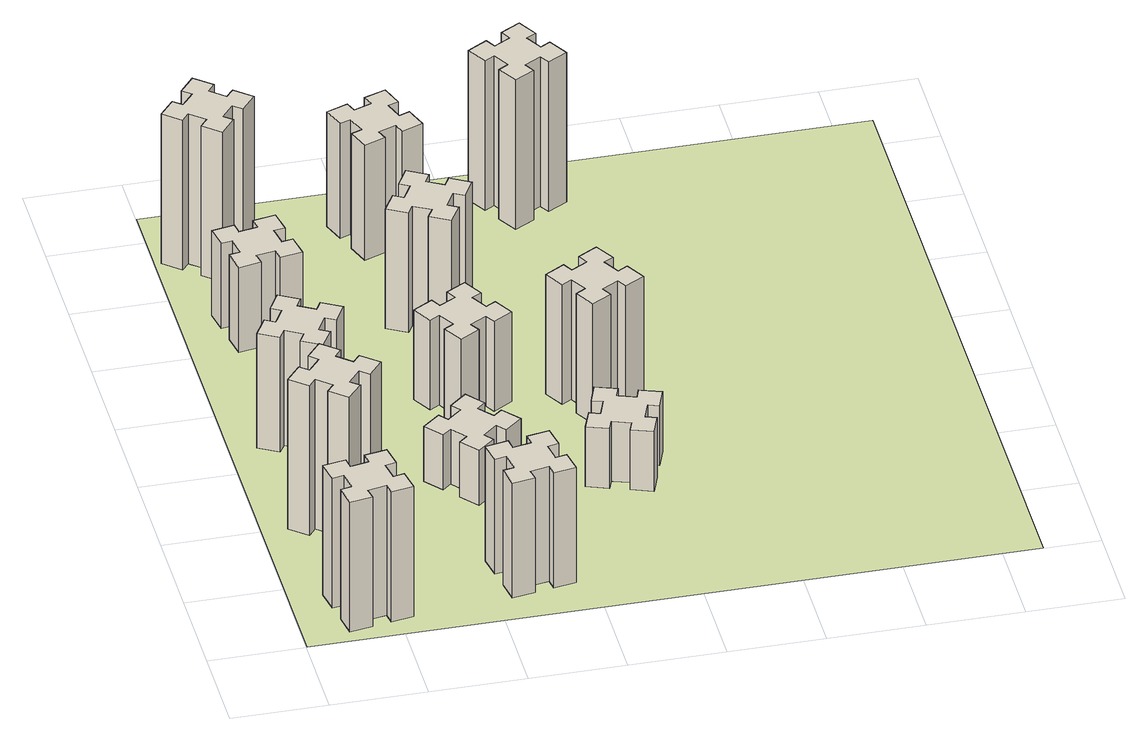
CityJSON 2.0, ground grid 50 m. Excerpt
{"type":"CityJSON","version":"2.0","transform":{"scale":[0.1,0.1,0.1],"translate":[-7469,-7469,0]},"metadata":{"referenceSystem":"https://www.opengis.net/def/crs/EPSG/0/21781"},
"CityObjects":{
"building1":{"type":"Building","attributes":{"class":"1000","function":"1000","usage":"1000","yearOfConstruction":2016,"roofType":"1000","measuredHeight":78,"storeysAboveGround":30,"storeysBelowGround":0},"geometry":[{"type":"Solid","lod":"1","boundaries":[[[[0,1,2,3,4,5,6,7,8,9,10,11,12,13,14,15,16,17,18,19]],[[17,16,20,21]],[[16,15,22,20]],[[15,14,23,22]],[[14,13,24,23]],[[13,12,25,24]],[[12,11,26,25]],[[11,10,27,26]],[[10,9,28,27]],[[9,8,29,28]],[[8,7,30,29]],[[7,6,31,30]],[[6,5,32,31]],[[5,4,33,32]],[[4,3,34,33]],[[3,2,35,34]],[[2,1,36,35]],[[1,0,37,36]],[[0,19,38,37]],[[19,18,39,38]],[[18,17,21,39]],[[24,25,26,27,28,29,30,31,32,33,34,35,36,37,38,39,21,20,22,23]]]]}]},
"building2":{"type":"Building","attributes":{"class":"1000","function":"1000","usage":"1000","yearOfConstruction":2016,"roofType":"1000","measuredHeight":90,"storeysAboveGround":30,"storeysBelowGround":0},"geometry":[{"type":"Solid","lod":"1","boundaries":[[[[40,41,42,43,44,45,46,47,48,49,50,51,52,53,54,55,56,57,58,59]],[[57,56,60,61]],[[56,55,62,60]],[[55,54,63,62]],[[54,53,64,63]],[[53,52,65,64]],[[52,51,66,65]],[[51,50,67,66]],[[50,49,68,67]],[[49,48,69,68]],[[48,47,70,69]],[[47,46,71,70]],[[46,45,72,71]],[[45,44,73,72]],[[44,43,74,73]],[[43,42,75,74]],[[42,41,76,75]],[[41,40,77,76]],[[40,59,78,77]],[[59,58,79,78]],[[58,57,61,79]],[[64,65,66,67,68,69,70,71,72,73,74,75,76,77,78,79,61,60,62,63]]]]}]},
"building3":{"type":"Building","attributes":{"class":"1000","function":"1000","usage":"1000","yearOfConstruction":2016,"roofType":"1000","measuredHeight":69,"storeysAboveGround":30,"storeysBelowGround":0},"geometry":[{"type":"Solid","lod":"1","boundaries":[[[[80,81,82,83,84,85,86,87,88,89,90,91,92,93,94,95,96,97,98,99]],[[97,96,100,101]],[[96,95,102,100]],[[95,94,103,102]],[[94,93,104,103]],[[93,92,105,104]],[[92,91,106,105]],[[91,90,107,106]],[[90,89,108,107]],[[89,88,109,108]],[[88,87,110,109]],[[87,86,111,110]],[[86,85,112,111]],[[85,84,113,112]],[[84,83,114,113]],[[83,82,115,114]],[[82,81,116,115]],[[81,80,117,116]],[[80,99,118,117]],[[99,98,119,118]],[[98,97,101,119]],[[104,105,106,107,108,109,110,111,112,113,114,115,116,117,118,119,101,100,102,103]]]]}]},
"building4":{"type":"Building","attributes":{"class":"1000","function":"1000","usage":"1000","yearOfConstruction":2016,"roofType":"1000","measuredHeight":51,"storeysAboveGround":30,"storeysBelowGround":0},"geometry":[{"type":"Solid","lod":"1","boundaries":[[[[120,121,122,123,124,125,126,127,128,129,130,131,132,133,134,135,136,137,138,139]],[[137,136,140,141]],[[136,135,142,140]],[[135,134,143,142]],[[134,133,144,143]],[[133,132,145,144]],[[132,131,146,145]],[[131,130,147,146]],[[130,129,148,147]],[[129,128,149,148]],[[128,127,150,149]],[[127,126,151,150]],[[126,125,152,151]],[[125,124,153,152]],[[124,123,154,153]],[[123,122,155,154]],[[122,121,156,155]],[[121,120,157,156]],[[120,139,158,157]],[[139,138,159,158]],[[138,137,141,159]],[[144,145,146,147,148,149,150,151,152,153,154,155,156,157,158,159,141,140,142,143]]]]}]},
"building5":{"type":"Building","attributes":{"class":"1000","function":"1000","usage":"1000","yearOfConstruction":2016,"roofType":"1000","measuredHeight":90,"storeysAboveGround":30,"storeysBelowGround":0},"geometry":[{"type":"Solid","lod":"1","boundaries":[[[[160,161,162,163,164,165,166,167,168,169,170,171,172,173,174,175,176,177,178,179]],[[177,176,180,181]],[[176,175,182,180]],[[175,174,183,182]],[[174,173,184,183]],[[173,172,185,184]],[[172,171,186,185]],[[171,170,187,186]],[[170,169,188,187]],[[169,168,189,188]],[[168,167,190,189]],[[167,166,191,190]],[[166,165,192,191]],[[165,164,193,192]],[[164,163,194,193]],[[163,162,195,194]],[[162,161,196,195]],[[161,160,197,196]],[[160,179,198,197]],[[179,178,199,198]],[[178,177,181,199]],[[184,185,186,187,188,189,190,191,192,193,194,195,196,197,198,199,181,180,182,183]]]]}]},
"building6":{"type":"Building","attributes":{"class":"1000","function":"1000","usage":"1000","yearOfConstruction":2016,"roofType":"1000","measuredHeight":69,"storeysAboveGround":30,"storeysBelowGround":0},"geometry":[{"type":"Solid","lod":"1","boundaries":[[[[200,201,202,203,204,205,206,207,208,209,210,211,212,213,214,215,216,217,218,219]],[[217,216,220,221]],[[216,215,222,220]],[[215,214,223,222]],[[214,213,224,223]],[[213,212,225,224]],[[212,211,226,225]],[[211,210,227,226]],[[210,209,228,227]],[[209,208,229,228]],[[208,207,230,229]],[[207,206,231,230]],[[206,205,232,231]],[[205,204,233,232]],[[204,203,234,233]],[[203,202,235,234]],[[202,201,236,235]],[[201,200,237,236]],[[200,219,238,237]],[[219,218,239,238]],[[218,217,221,239]],[[224,225,226,227,228,229,230,231,232,233,234,235,236,237,238,239,221,220,222,223]]]]}]},
"building7":{"type":"Building","attributes":{"class":"1000","function":"1000","usage":"1000","yearOfConstruction":2016,"roofType":"1000","measuredHeight":33,"storeysAboveGround":30,"storeysBelowGround":0},"geometry":[{"type":"Solid","lod":"1","boundaries":[[[[240,241,242,243,244,245,246,247,248,249,250,251,252,253,254,255,256,257,258,259]],[[257,256,260,261]],[[256,255,262,260]],[[255,254,263,262]],[[254,253,264,263]],[[253,252,265,264]],[[252,251,266,265]],[[251,250,267,266]],[[250,249,268,267]],[[249,248,269,268]],[[248,247,270,269]],[[247,246,271,270]],[[246,245,272,271]],[[245,244,273,272]],[[244,243,274,273]],[[243,242,275,274]],[[242,241,276,275]],[[241,240,277,276]],[[240,259,278,277]],[[259,258,279,278]],[[258,257,261,279]],[[264,265,266,267,268,269,270,271,272,273,274,275,276,277,278,279,261,260,262,263]]]]}]},
"building8":{"type":"Building","attributes":{"class":"1000","function":"1000","usage":"1000","yearOfConstruction":2016,"roofType":"1000","measuredHeight":54,"storeysAboveGround":30,"storeysBelowGround":0},"geometry":[{"type":"Solid","lod":"1","boundaries":[[[[280,281,282,283,284,285,286,287,288,289,290,291,292,293,294,295,296,297,298,299]],[[297,296,300,301]],[[296,295,302,300]],[[295,294,303,302]],[[294,293,304,303]],[[293,292,305,304]],[[292,291,306,305]],[[291,290,307,306]],[[290,289,308,307]],[[289,288,309,308]],[[288,287,310,309]],[[287,286,311,310]],[[286,285,312,311]],[[285,284,313,312]],[[284,283,314,313]],[[283,282,315,314]],[[282,281,316,315]],[[281,280,317,316]],[[280,299,318,317]],[[299,298,319,318]],[[298,297,301,319]],[[304,305,306,307,308,309,310,311,312,313,314,315,316,317,318,319,301,300,302,303]]]]}]},
"building9":{"type":"Building","attributes":{"class":"1000","function":"1000","usage":"1000","yearOfConstruction":2016,"roofType":"1000","measuredHeight":72,"storeysAboveGround":30,"storeysBelowGround":0},"geometry":[{"type":"Solid","lod":"1","boundaries":[[[[320,321,322,323,324,325,326,327,328,329,330,331,332,333,334,335,336,337,338,339]],[[337,336,340,341]],[[336,335,342,340]],[[335,334,343,342]],[[334,333,344,343]],[[333,332,345,344]],[[332,331,346,345]],[[331,330,347,346]],[[330,329,348,347]],[[329,328,349,348]],[[328,327,350,349]],[[327,326,351,350]],[[326,325,352,351]],[[325,324,353,352]],[[324,323,354,353]],[[323,322,355,354]],[[322,321,356,355]],[[321,320,357,356]],[[320,339,358,357]],[[339,338,359,358]],[[338,337,341,359]],[[344,345,346,347,348,349,350,351,352,353,354,355,356,357,358,359,341,340,342,343]]]]}]},
"building10":{"type":"Building","attributes":{"class":"1000","function":"1000","usage":"1000","yearOfConstruction":2016,"roofType":"1000","measuredHeight":69,"storeysAboveGround":30,"storeysBelowGround":0},"geometry":[{"type":"Solid","lod":"1","boundaries":[[[[360,361,362,363,364,365,366,367,368,369,370,371,372,373,374,375,376,377,378,379]],[[377,376,380,381]],[[376,375,382,380]],[[375,374,383,382]],[[374,373,384,383]],[[373,372,385,384]],[[372,371,386,385]],[[371,370,387,386]],[[370,369,388,387]],[[369,368,389,388]],[[368,367,390,389]],[[367,366,391,390]],[[366,365,392,391]],[[365,364,393,392]],[[364,363,394,393]],[[363,362,395,394]],[[362,361,396,395]],[[361,360,397,396]],[[360,379,398,397]],[[379,378,399,398]],[[378,377,381,399]],[[384,385,386,387,388,389,390,391,392,393,394,395,396,397,398,399,381,380,382,383]]]]}]},
"building11":{"type":"Building","attributes":{"class":"1000","function":"1000","usage":"1000","yearOfConstruction":2016,"roofType":"1000","measuredHeight":36,"storeysAboveGround":30,"storeysBelowGround":0},"geometry":[{"type":"Solid","lod":"1","boundaries":[[[[400,401,402,403,404,405,406,407,408,409,410,411,412,413,414,415,416,417,418,419]],[[417,416,420,421]],[[416,415,422,420]],[[415,414,423,422]],[[414,413,424,423]],[[413,412,425,424]],[[412,411,426,425]],[[411,410,427,426]],[[410,409,428,427]],[[409,408,429,428]],[[408,407,430,429]],[[407,406,431,430]],[[406,405,432,431]],[[405,404,433,432]],[[404,403,434,433]],[[403,402,435,434]],[[402,401,436,435]],[[401,400,437,436]],[[400,419,438,437]],[[419,418,439,438]],[[418,417,421,439]],[[424,425,426,427,428,429,430,431,432,433,434,435,436,437,438,439,421,420,422,423]]]]}]},
"building12":{"type":"Building","attributes":{"class":"1000","function":"1000","usage":"1000","yearOfConstruction":2016,"roofType":"1000","measuredHeight":72,"storeysAboveGround":30,"storeysBelowGround":0},"geometry":[{"type":"Solid","lod":"1","boundaries":[[[[440,441,442,443,444,445,446,447,448,449,450,451,452,453,454,455,456,457,458,459]],[[457,456,460,461]],[[456,455,462,460]],[[455,454,463,462]],[[454,453,464,463]],[[453,452,465,464]],[[452,451,466,465]],[[451,450,467,466]],[[450,449,468,467]],[[449,448,469,468]],[[448,447,470,469]],[[447,446,471,470]],[[446,445,472,471]],[[445,444,473,472]],[[444,443,474,473]],[[443,442,475,474]],[[442,441,476,475]],[[441,440,477,476]],[[440,459,478,477]],[[459,458,479,478]],[[458,457,461,479]],[[464,465,466,467,468,469,470,471,472,473,474,475,476,477,478,479,461,460,462,463]]]]}]},
"building13":{"type":"Building","attributes":{"class":"1000","function":"1000","usage":"1000","yearOfConstruction":2016,"roofType":"1000","measuredHeight":90,"storeysAboveGround":30,"storeysBelowGround":0},"geometry":[{"type":"Solid","lod":"1","boundaries":[[[[480,481,482,483,484,485,486,487,488,489,490,491,492,493,494,495,496,497,498,499]],[[497,496,500,501]],[[496,495,502,500]],[[495,494,503,502]],[[494,493,504,503]],[[493,492,505,504]],[[492,491,506,505]],[[491,490,507,506]],[[490,489,508,507]],[[489,488,509,508]],[[488,487,510,509]],[[487,486,511,510]],[[486,485,512,511]],[[485,484,513,512]],[[484,483,514,513]],[[483,482,515,514]],[[482,481,516,515]],[[481,480,517,516]],[[480,499,518,517]],[[499,498,519,518]],[[498,497,501,519]],[[504,505,506,507,508,509,510,511,512,513,514,515,516,517,518,519,501,500,502,503]]]]}]},
"landuse1":{"type":"LandUse","attributes":{"name":"plot1","function":"1010"},"geometry":[{"type":"MultiSurface","lod":"1","boundaries":[[[520,521,522,523]]]}]}
},
"vertices":[
[345,158,0],[444,176,0],[454,117,0],[572,137,0],[551,256,0],[492,245,0],[475,344,0],[534,354,0],[513,472,0],[395,451,0],[405,392,0],[307,375,0],[297,434,0],[178,413,0],[199,295,0],[258,305,0],[276,207,0],[217,197,0],[237,78,0],[356,99,0],[276,207,780],[217,197,780],[258,305,780],[199,295,780],[178,413,780],[297,434,780],[307,375,780],[405,392,780],[395,451,780],[513,472,780],[534,354,780],[475,344,780],[492,245,780],[551,256,780],[572,137,780],[454,117,780],[444,176,780],[345,158,780],[356,99,780],[237,78,780],
[484,1067,0],[408,1132,0],[446,1178,0],[354,1255,0],[277,1163,0],[323,1124,0],[259,1048,0],[213,1086,0],[136,994,0],[228,917,0],[266,963,0],[343,899,0],[304,853,0],[396,776,0],[473,868,0],[427,906,0],[492,983,0],[538,944,0],[615,1036,0],[523,1113,0],[492,983,900],[538,944,900],[427,906,900],[473,868,900],[396,776,900],[304,853,900],[343,899,900],[266,963,900],[228,917,900],[136,994,900],[213,1086,900],[259,1048,900],[323,1124,900],[277,1163,900],[354,1255,900],[446,1178,900],[408,1132,900],[484,1067,900],[523,1113,900],[615,1036,900],
[474,1826,0],[387,1876,0],[417,1928,0],[313,1988,0],[253,1884,0],[305,1854,0],[255,1767,0],[203,1797,0],[143,1693,0],[247,1633,0],[277,1685,0],[364,1635,0],[334,1583,0],[438,1523,0],[498,1627,0],[446,1657,0],[496,1744,0],[548,1714,0],[608,1818,0],[504,1878,0],[496,1744,690],[548,1714,690],[446,1657,690],[498,1627,690],[438,1523,690],[334,1583,690],[364,1635,690],[277,1685,690],[247,1633,690],[143,1693,690],[203,1797,690],[255,1767,690],[305,1854,690],[253,1884,690],[313,1988,690],[417,1928,690],[387,1876,690],[474,1826,690],[504,1878,690],[608,1818,690],
[405,2812,0],[307,2795,0],[297,2854,0],[178,2833,0],[199,2715,0],[258,2725,0],[276,2627,0],[217,2617,0],[237,2498,0],[356,2519,0],[345,2578,0],[444,2596,0],[454,2537,0],[572,2557,0],[551,2676,0],[492,2665,0],[475,2764,0],[534,2774,0],[513,2892,0],[395,2871,0],[475,2764,510],[534,2774,510],[492,2665,510],[551,2676,510],[572,2557,510],[454,2537,510],[444,2596,510],[345,2578,510],[356,2519,510],[237,2498,510],[217,2617,510],[276,2627,510],[258,2725,510],[199,2715,510],[178,2833,510],[297,2854,510],[307,2795,510],[405,2812,510],[395,2871,510],[513,2892,510],
[384,3387,0],[308,3452,0],[346,3498,0],[254,3575,0],[177,3483,0],[223,3444,0],[159,3368,0],[113,3406,0],[36,3314,0],[128,3237,0],[166,3283,0],[243,3219,0],[204,3173,0],[296,3096,0],[373,3188,0],[327,3226,0],[392,3303,0],[438,3264,0],[515,3356,0],[423,3433,0],[392,3303,900],[438,3264,900],[327,3226,900],[373,3188,900],[296,3096,900],[204,3173,900],[243,3219,900],[166,3283,900],[128,3237,900],[36,3314,900],[113,3406,900],[159,3368,900],[223,3444,900],[177,3483,900],[254,3575,900],[346,3498,900],[308,3452,900],[384,3387,900],[423,3433,900],[515,3356,900],
[1332,345,0],[1315,444,0],[1374,454,0],[1353,572,0],[1235,551,0],[1245,492,0],[1147,475,0],[1137,534,0],[1018,513,0],[1039,395,0],[1098,405,0],[1116,307,0],[1057,297,0],[1077,178,0],[1196,199,0],[1185,258,0],[1284,276,0],[1294,217,0],[1412,237,0],[1391,356,0],[1284,276,690],[1294,217,690],[1185,258,690],[1196,199,690],[1077,178,690],[1057,297,690],[1116,307,690],[1098,405,690],[1039,395,690],[1018,513,690],[1137,534,690],[1147,475,690],[1245,492,690],[1235,551,690],[1353,572,690],[1374,454,690],[1315,444,690],[1332,345,690],[1391,356,690],[1412,237,690],
[1083,1332,0],[1006,1267,0],[968,1313,0],[876,1236,0],[953,1144,0],[999,1183,0],[1063,1106,0],[1017,1068,0],[1094,976,0],[1186,1053,0],[1148,1099,0],[1224,1163,0],[1263,1117,0],[1355,1194,0],[1278,1286,0],[1232,1248,0],[1167,1324,0],[1213,1363,0],[1136,1455,0],[1044,1378,0],[1167,1324,330],[1213,1363,330],[1232,1248,330],[1278,1286,330],[1355,1194,330],[1263,1117,330],[1224,1163,330],[1148,1099,330],[1186,1053,330],[1094,976,330],[1017,1068,330],[1063,1106,330],[999,1183,330],[953,1144,330],[876,1236,330],[968,1313,330],[1006,1267,330],[1083,1332,330],[1044,1378,330],[1136,1455,330],
[1336,1867,0],[1286,1954,0],[1338,1984,0],[1278,2088,0],[1174,2028,0],[1204,1976,0],[1117,1926,0],[1087,1978,0],[983,1918,0],[1043,1814,0],[1095,1844,0],[1145,1757,0],[1093,1727,0],[1153,1623,0],[1257,1683,0],[1227,1735,0],[1314,1785,0],[1344,1733,0],[1448,1793,0],[1388,1897,0],[1314,1785,540],[1344,1733,540],[1227,1735,540],[1257,1683,540],[1153,1623,540],[1093,1727,540],[1145,1757,540],[1095,1844,540],[1043,1814,540],[983,1918,540],[1087,1978,540],[1117,1926,540],[1204,1976,540],[1174,2028,540],[1278,2088,540],[1338,1984,540],[1286,1954,540],[1336,1867,540],[1388,1897,540],[1448,1793,540],
[1314,2666,0],[1227,2716,0],[1257,2768,0],[1153,2828,0],[1093,2724,0],[1145,2694,0],[1095,2607,0],[1043,2637,0],[983,2533,0],[1087,2473,0],[1117,2525,0],[1204,2475,0],[1174,2423,0],[1278,2363,0],[1338,2467,0],[1286,2497,0],[1336,2584,0],[1388,2554,0],[1448,2658,0],[1344,2718,0],[1336,2584,720],[1388,2554,720],[1286,2497,720],[1338,2467,720],[1278,2363,720],[1174,2423,720],[1204,2475,720],[1117,2525,720],[1087,2473,720],[983,2533,720],[1043,2637,720],[1095,2607,720],[1145,2694,720],[1093,2724,720],[1153,2828,720],[1257,2768,720],[1227,2716,720],[1314,2666,720],[1344,2718,720],[1448,2658,720],
[1125,3456,0],[1031,3422,0],[1010,3478,0],[897,3437,0],[939,3324,0],[995,3345,0],[1029,3251,0],[973,3230,0],[1014,3117,0],[1127,3159,0],[1106,3215,0],[1200,3249,0],[1220,3193,0],[1333,3234,0],[1292,3347,0],[1236,3326,0],[1202,3420,0],[1258,3440,0],[1217,3553,0],[1104,3512,0],[1202,3420,690],[1258,3440,690],[1236,3326,690],[1292,3347,690],[1333,3234,690],[1220,3193,690],[1200,3249,690],[1106,3215,690],[1127,3159,690],[1014,3117,690],[973,3230,690],[1029,3251,690],[995,3345,690],[939,3324,690],[897,3437,690],[1010,3478,690],[1031,3422,690],[1125,3456,690],[1104,3512,690],[1217,3553,690],
[1769,1200,0],[1735,1106,0],[1679,1127,0],[1637,1014,0],[1750,973,0],[1771,1029,0],[1865,995,0],[1844,939,0],[1957,897,0],[1998,1010,0],[1942,1031,0],[1976,1125,0],[2032,1104,0],[2073,1217,0],[1960,1258,0],[1940,1202,0],[1846,1236,0],[1867,1292,0],[1754,1333,0],[1713,1220,0],[1846,1236,360],[1867,1292,360],[1940,1202,360],[1960,1258,360],[2073,1217,360],[2032,1104,360],[1976,1125,360],[1942,1031,360],[1998,1010,360],[1957,897,360],[1844,939,360],[1865,995,360],[1771,1029,360],[1750,973,360],[1637,1014,360],[1679,1127,360],[1735,1106,360],[1769,1200,360],[1713,1220,360],[1754,1333,360],
[1976,1767,0],[1926,1854,0],[1978,1884,0],[1918,1988,0],[1814,1928,0],[1844,1876,0],[1757,1826,0],[1727,1878,0],[1623,1818,0],[1683,1714,0],[1735,1744,0],[1785,1657,0],[1733,1627,0],[1793,1523,0],[1897,1583,0],[1867,1635,0],[1954,1685,0],[1984,1633,0],[2088,1693,0],[2028,1797,0],[1954,1685,720],[1984,1633,720],[1867,1635,720],[1897,1583,720],[1793,1523,720],[1733,1627,720],[1785,1657,720],[1735,1744,720],[1683,1714,720],[1623,1818,720],[1727,1878,720],[1757,1826,720],[1844,1876,720],[1814,1928,720],[1918,1988,720],[1978,1884,720],[1926,1854,720],[1976,1767,720],[2028,1797,720],[2088,1693,720],
[1844,3556,0],[1757,3506,0],[1727,3558,0],[1623,3498,0],[1683,3394,0],[1735,3424,0],[1785,3337,0],[1733,3307,0],[1793,3203,0],[1897,3263,0],[1867,3315,0],[1954,3365,0],[1984,3313,0],[2088,3373,0],[2028,3477,0],[1976,3447,0],[1926,3534,0],[1978,3564,0],[1918,3668,0],[1814,3608,0],[1926,3534,900],[1978,3564,900],[1976,3447,900],[2028,3477,900],[2088,3373,900],[1984,3313,900],[1954,3365,900],[1867,3315,900],[1897,3263,900],[1793,3203,900],[1733,3307,900],[1785,3337,900],[1735,3424,900],[1683,3394,900],[1623,3498,900],[1727,3558,900],[1757,3506,900],[1844,3556,900],[1814,3608,900],[1918,3668,900],
[5,3705,0],[3705,3705,0],[3705,5,0],[5,5,0]
]}
